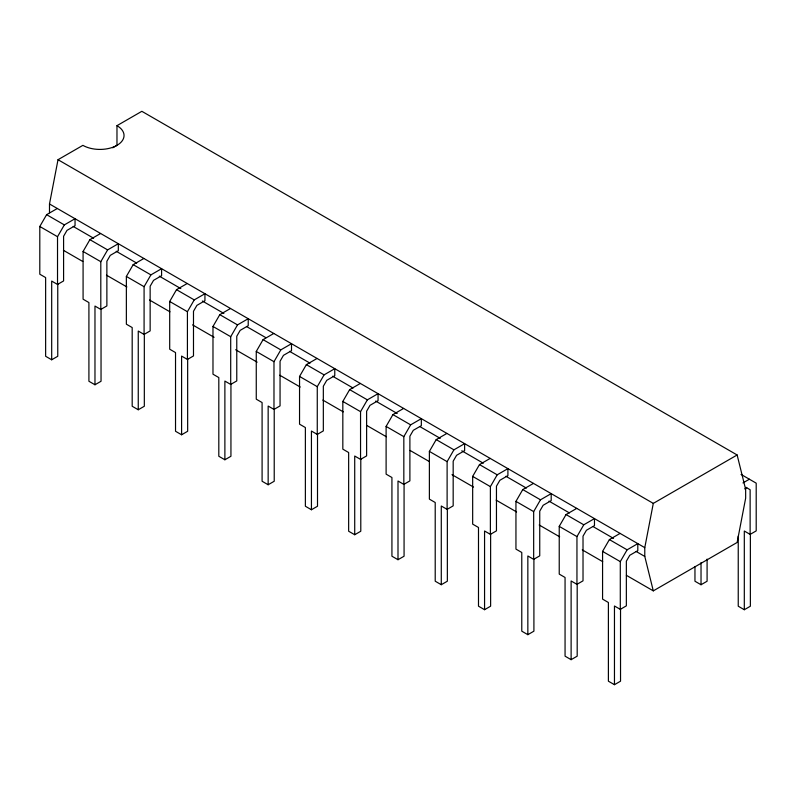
<?xml version="1.0" encoding="UTF-8"?>
<svg xmlns="http://www.w3.org/2000/svg" width="796" height="796" viewBox="0 0 796 796"><rect width="100%" height="100%" fill="white"/><g stroke="black" fill="none" stroke-linecap="round" stroke-linejoin="round"><path stroke-width="1.19" d="M49.491 212.751L49.491 203.975L58.018 159.707L82.893 145.35A24.099 13.91 0 0 0 116.972 145.35L116.972 125.668L141.847 111.311L737.136 454.984L745.653 489.421L745.653 498.197L737.136 542.464L653.297 590.871L626.382 575.329M653.297 590.871L644.78 556.434L644.78 547.658L653.297 503.39L737.136 454.984M57.76 283.724L57.76 356.28L51.69 359.782L45.631 356.28L45.631 277.575L39.8 274.212L39.8 226.482L46.616 214.671L57.312 208.492M57.521 284.441L57.521 236.71L64.337 224.9L75.043 218.721L75.043 225.726L66.993 230.372L63.59 236.273L63.59 280.938L57.521 284.441L51.69 281.078L51.69 359.782M101.042 308.709L101.042 381.264L94.973 384.767L88.913 381.264L88.913 302.56L83.082 299.197L83.082 251.466L89.898 239.656L100.594 233.487M100.803 309.435L100.803 261.695L107.619 249.894L118.315 243.715L118.315 250.72L110.276 255.357L106.873 261.267L106.873 305.933L100.803 309.435L94.973 306.062L94.973 384.767M144.325 333.703L144.325 406.259L138.255 409.761L132.186 406.259L132.186 327.554L126.365 324.191L126.365 276.451L133.181 264.65L143.877 258.471M144.086 334.42L144.086 286.689L150.902 274.879L161.598 268.7L161.598 275.705L153.558 280.351L150.145 286.252L150.145 330.917L144.086 334.42L138.255 331.056L138.255 409.761M187.657 358.727L187.657 431.273L181.597 434.775L175.528 431.273L175.528 352.578L169.697 349.205L169.697 301.475L176.513 289.674L187.219 283.495M187.418 359.444L187.418 311.704L194.234 299.903L204.94 293.724L204.94 300.729L196.901 305.375L193.488 311.276L193.488 355.941L187.418 359.444L181.597 356.081L181.597 434.775M230.939 383.712L230.939 456.267L224.88 459.77L218.81 456.267L218.81 377.563L212.98 374.2L212.98 326.46L219.796 314.659L230.502 308.48M230.701 384.428L230.701 336.698L237.516 324.887L248.223 318.708L248.223 325.713L240.173 330.36L236.77 336.26L236.77 380.926L230.701 384.428L224.88 381.065L224.88 459.77M274.222 408.696L274.222 481.252L268.152 484.754L262.093 481.252L262.093 402.547L256.262 399.184L256.262 351.454L263.078 339.643L273.784 333.464M273.983 409.413L273.983 361.683L280.799 349.882L291.505 343.703L291.505 350.708L283.456 355.344L280.053 361.255L280.053 405.91L273.983 409.413L268.152 406.05L268.152 484.754M317.505 433.691L317.505 506.246L311.435 509.748L305.375 506.246L305.375 427.542L299.545 424.178L299.545 376.438L306.361 364.638L317.057 358.459M317.266 434.407L317.266 386.667L324.081 374.866L334.778 368.687L334.778 375.692L326.738 380.339L323.335 386.239L323.335 430.905L317.266 434.407L311.435 431.044L311.435 509.748M360.787 458.675L360.787 531.231L354.717 534.733L348.648 531.231L348.648 452.526L342.827 449.163L342.827 401.433L349.643 389.622L360.339 383.443M360.548 459.392L360.548 411.661L367.364 399.851L378.06 393.672L378.06 400.677L370.021 405.323L366.618 411.224L366.618 455.889L360.548 459.392L354.717 456.028L354.717 534.733M404.07 483.66L404.07 556.215L398 559.717L391.93 556.215L391.93 477.51L386.11 474.147L386.11 426.417L392.925 414.607L403.622 408.428M403.831 484.386L403.831 436.646L410.646 424.845L421.343 418.666L421.343 425.671L413.303 430.308L409.89 436.218L409.89 480.884L403.831 484.386L398 481.013L398 559.717M447.352 508.654L447.352 581.209L441.282 584.712L435.213 581.209L435.213 502.505L429.382 499.142L429.382 451.402L436.208 439.601L446.904 433.422M447.113 509.37L447.113 461.64L453.929 449.83L464.625 443.651L464.625 450.655L456.586 455.302L453.173 461.202L453.173 505.868L447.113 509.37L441.282 506.007L441.282 584.712M490.625 533.638L490.625 606.194L484.565 609.696L478.495 606.194L478.495 527.489L472.665 524.126L472.665 476.396L479.481 464.585L490.187 458.406M490.386 534.355L490.386 486.625L497.202 474.814L507.908 468.635L507.908 475.64L499.868 480.286L496.455 486.187L496.455 530.852L490.386 534.355L484.565 530.992L484.565 609.696M533.907 558.623L533.907 631.178L527.847 634.681L521.778 631.178L521.778 552.474L515.947 549.111L515.947 501.38L522.763 489.57L533.469 483.401M533.668 559.349L533.668 511.609L540.484 499.808L551.19 493.629L551.19 500.634L543.141 505.281L539.738 511.181L539.738 555.847L533.668 559.349L527.847 555.976L527.847 634.681M577.19 583.617L577.19 656.173L571.12 659.675L565.06 656.173L565.06 577.468L559.23 574.105L559.23 526.365L566.046 514.564L576.752 508.385M576.951 584.334L576.951 536.603L583.767 524.793L594.473 518.614L594.473 525.619L586.423 530.265L583.02 536.166L583.02 580.831L576.951 584.334L571.12 580.971L571.12 659.675M620.532 608.642L620.532 681.197L614.462 684.689L608.393 681.197L608.393 602.492L602.572 599.119L602.572 551.389L609.388 539.588L620.084 533.41M620.293 609.358L620.293 561.618L627.109 549.817L637.805 543.638L637.805 550.643L629.765 555.29L626.352 561.19L626.352 605.856L620.293 609.358L614.462 605.995L614.462 684.689M112.714 147.807L116.972 145.35A24.099 13.91 0 0 0 116.972 125.668M742.966 482.923L749.384 479.222M744.718 488.923L746.728 487.759M738.24 536.136L738.24 606.224L744.31 609.726L744.31 531.022L750.13 534.395L756.2 530.892L756.2 483.152L741.046 474.406M694.958 566.483L694.958 581.239L701.027 584.742L707.087 581.239L707.087 559.1M744.31 609.726L750.369 606.224L750.369 533.668M745.961 487.321L750.13 489.729L750.13 534.395M58.018 159.707L653.297 503.39M49.491 203.975L644.78 547.658M73.182 226.422L93.629 238.233M116.236 251.287L136.693 263.098M159.29 276.142L180.821 288.58M202.353 301.007L223.885 313.435M246.491 326.489L265.864 337.673M289.545 351.344L310.002 363.155M332.609 376.21L353.056 388.01M375.662 401.065L397.194 413.492M419.8 426.547L440.248 438.357M461.78 450.785L483.311 463.212M505.918 476.267L526.365 488.077M548.971 501.122L569.429 512.932M593.11 526.604L613.557 538.414M636.163 551.469L644.78 556.434M46.616 214.671L64.337 224.9M89.898 239.656L107.619 249.894M133.181 264.65L150.902 274.879M176.513 289.674L194.234 299.903M219.796 314.659L237.516 324.887M263.078 339.643L280.799 349.882M306.361 364.638L324.081 374.866M349.643 389.622L367.364 399.851M392.925 414.607L410.646 424.845M436.208 439.601L453.929 449.83M479.481 464.585L497.202 474.814M522.763 489.57L540.484 499.808M566.046 514.564L583.767 524.793M609.388 539.588L627.109 549.817M39.8 226.482L57.521 236.71M83.082 251.466L100.803 261.695M126.365 276.451L144.086 286.689M169.697 301.475L187.418 311.704M212.98 326.46L230.701 336.698M256.262 351.454L273.983 361.683M299.545 376.438L317.266 386.667M342.827 401.433L360.548 411.661M386.11 426.417L403.831 436.646M429.382 451.402L447.113 461.64M472.665 476.396L490.386 486.625M515.947 501.38L533.668 511.609M559.23 526.365L576.951 536.603M602.572 551.389L620.293 561.618M63.401 250.292L82.774 261.486M106.455 275.157L126.912 286.958M149.519 300.012L169.966 311.823M192.572 324.877L214.104 337.305M235.636 349.733L257.158 362.16M279.764 375.215L300.221 387.025M322.828 400.07L343.275 411.88M366.956 425.552L386.339 436.745M410.02 450.417L429.392 461.6M451.999 474.655L473.53 487.082M496.137 500.137L516.584 511.937M539.19 524.992L559.648 536.803M582.254 549.847L602.701 561.658M701.027 562.603L701.027 584.742"/></g></svg>
